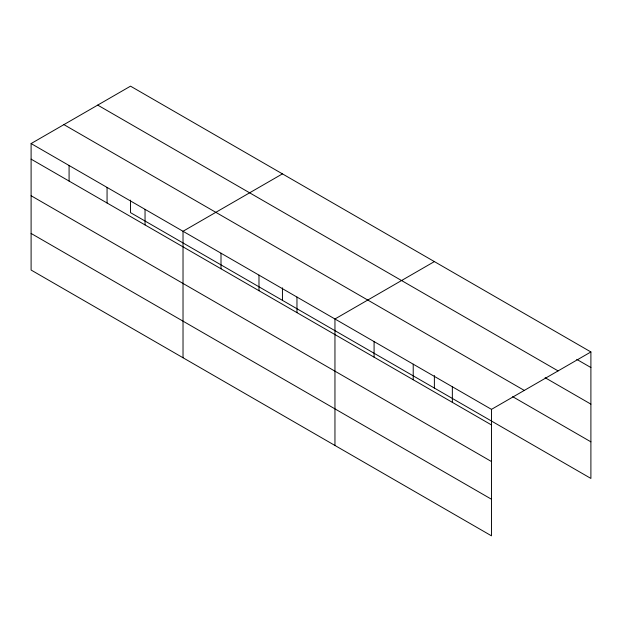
<?xml version="1.0" encoding="UTF-8"?>
<svg xmlns="http://www.w3.org/2000/svg" width="622" height="622" viewBox="0 0 622 622"><rect width="100%" height="100%" fill="white"/><g stroke="black" fill="none" stroke-linecap="round" stroke-linejoin="round"><path stroke-width="0.93" d="M491.481 461.54L491.481 409.362L31.1 143.565L31.1 270.041L491.481 535.837L491.481 461.54L31.1 195.736M130.519 200.121L130.519 212.638L590.9 478.435L590.9 351.959L130.519 86.163L31.1 143.565M282.442 173.872L183.023 231.275L183.023 357.751M434.374 261.59L334.955 318.993L334.955 445.469M491.481 409.362L590.9 351.959M576.749 359.368L590.9 367.54M97.708 105.102L558.089 370.906M545.105 377.702L590.9 404.137M63.91 124.618L524.292 390.422M512.637 396.657L590.9 441.845M31.1 159.146L491.481 424.943M31.1 233.444L491.481 499.241M452.349 386.767L452.349 402.348M434.374 375.548L434.374 388.066M413.218 364.173L413.218 379.754M374.086 341.579L374.086 357.16M296.966 297.059L296.966 312.641M282.442 287.83L282.442 300.356M258.985 275.134L258.985 290.715M221.004 253.201L221.004 268.782M145.043 209.35L145.043 224.931M107.062 187.416L107.062 202.997M69.081 165.491L69.081 181.072"/></g></svg>
